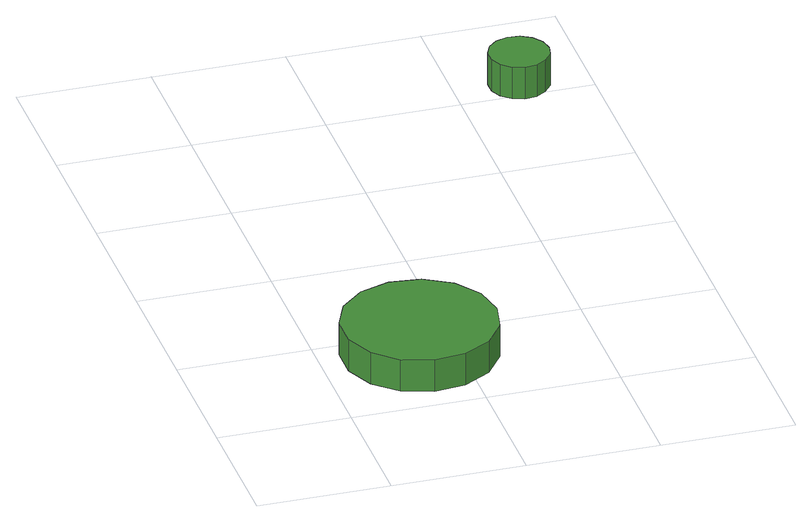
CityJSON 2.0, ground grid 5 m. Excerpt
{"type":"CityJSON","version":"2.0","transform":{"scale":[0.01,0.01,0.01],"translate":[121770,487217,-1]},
"CityObjects":{
"tree1":{"type":"SolitaryVegetationObject","attributes":{"function":"something"},"geometry":[{"type":"MultiSurface","lod":"1","boundaries":[[[0,1,2,3,4,5,6,7,8,9,10,11,12,13,14]],[[15,16,17,18,19,20,21,22,23,24,25,26,27,28,29]],[[0,29,28,1]],[[1,28,27,2]],[[2,27,26,3]],[[3,26,25,4]],[[4,25,24,5]],[[5,24,23,6]],[[6,23,22,7]],[[7,22,21,8]],[[8,21,20,9]],[[9,20,19,10]],[[10,19,18,11]],[[11,18,17,12]],[[12,17,16,13]],[[13,16,15,14]],[[14,15,29,0]]]}]},
"tree2":{"type":"SolitaryVegetationObject","attributes":{"function":"something"},"geometry":[{"type":"MultiSurface","lod":"1","boundaries":[[[30,31,32,33,34,35,36,37,38,39,40,41,42,43,44]],[[45,46,47,48,49,50,51,52,53,54,55,56,57,58,59]],[[30,59,58,31]],[[31,58,57,32]],[[32,57,56,33]],[[33,56,55,34]],[[34,55,54,35]],[[35,54,53,36]],[[36,53,52,37]],[[37,52,51,38]],[[38,51,50,39]],[[39,50,49,40]],[[40,49,48,41]],[[41,48,47,42]],[[42,47,46,43]],[[43,46,45,44]],[[44,45,59,30]]]}]}
},
"vertices":[
[653,379,190],[628,496,190],[558,593,190],[454,653,190],[335,666,190],[221,629,190],[132,549,190],[83,439,190],[83,320,190],[132,210,190],[221,130,190],[335,93,190],[454,106,190],[558,165,190],[628,262,190],[628,262,61],[558,165,61],[454,106,61],[335,93,61],[221,130,61],[132,210,61],[83,320,61],[83,439,61],[132,549,61],[221,629,61],[335,666,61],[454,653,61],[558,593,61],[628,496,61],[653,379,61],
[1347,2065,203],[1337,2110,203],[1309,2148,203],[1269,2171,203],[1223,2176,203],[1179,2162,203],[1144,2131,203],[1125,2088,203],[1125,2042,203],[1144,1999,203],[1179,1968,203],[1223,1953,203],[1269,1958,203],[1309,1982,203],[1337,2019,203],[1337,2019,74],[1309,1982,74],[1269,1958,74],[1223,1953,74],[1179,1968,74],[1144,1999,74],[1125,2042,74],[1125,2088,74],[1144,2131,74],[1179,2162,74],[1223,2176,74],[1269,2171,74],[1309,2148,74],[1337,2110,74],[1347,2065,74]
]}
